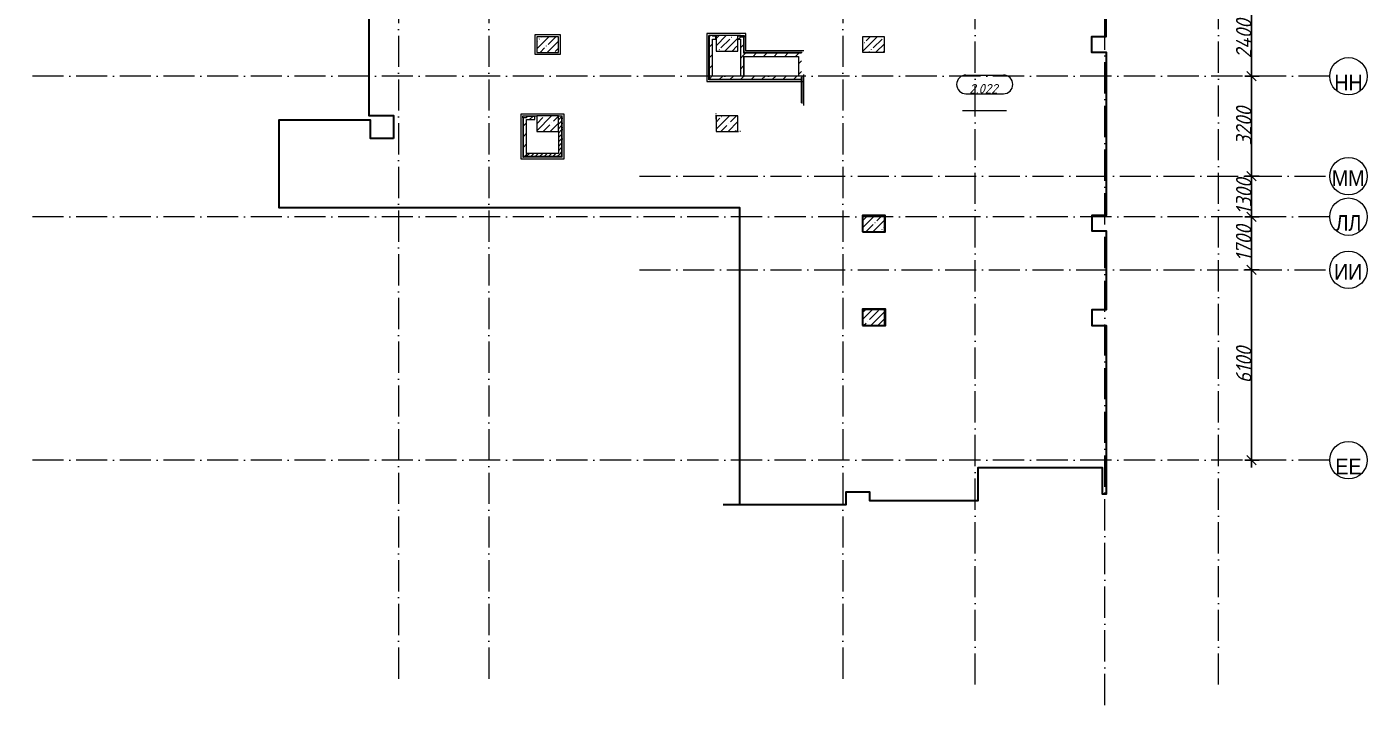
# Model space of a CAD drawing. Header units: millimetres. Extents: x -537608 to 253996, y -217170 to 186033.
# Drawn here: x 97436 to 140418, y 14991 to 36725 of the extents above; entities that cross this region are included whole.
import ezdxf

# ---------------------------------------------------------------- set-up
doc = ezdxf.new("R2010")
doc.units = ezdxf.units.MM
doc.linetypes.add('50_200_ШТРИХ_1Т_ш5_п1_п1_', pattern=[1400, 1000, -200, 0, -200])
for name, color, linetype, lineweight in [('A-ANNO-DIMS', 7, 'Continuous', 9), ('A-WALL', 7, 'Continuous', 5), ('A-WALL-FNSH-1', 7, 'Continuous', 5), ('I-WALL', 7, 'Continuous', 5), ('S-COLS', 7, 'Continuous', 9), ('S-COLS-1', 7, 'Continuous', 5)]:
    doc.layers.add(name, color=color, linetype=linetype, lineweight=lineweight)
for name, color, linetype, lineweight, true_color in [('A-AREA-IDEN-1', 7, 'Continuous', 9, 0xaaaaaa), ('I-WALL-15', 7, 'Continuous', 5, 0x787878), ('Оси-1', 7, 'Continuous', 20, 0xaaaaaa), ('Оси-2', 7, 'Continuous', 9, 0xaaaaaa), ('Оси-3', 7, '50_200_ШТРИХ_1Т_ш5_п1_п1_', 9, 0xaaaaaa)]:
    doc.layers.add(name, color=color, linetype=linetype, lineweight=lineweight, true_color=true_color)
doc.styles.add('Arial', font='arial.ttf', dxfattribs={"width": 0.9, "height": 500})
doc.styles.add('ISOCPEUR_I', font='isocpeui.ttf', dxfattribs={"height": 300})
doc.styles.add('ISOCPEUR_I_1', font='isocpeui.ttf', dxfattribs={"width": 0.9, "height": 500})
doc.dimstyles.new('ISO-2_5_0_9К_БОЛЬШОЙ', dxfattribs={"dimscale": 304.8, "dimtxt": 497.990588, "dimasz": 0.984252, "dimexe": 0.787402, "dimexo": 0, "dimgap": 0, "dimtad": 1, "dimdec": 0, "dimzin": 0, "dimdsep": 46, "dimtxsty": 'ISOCPEUR_I_1', "dimblk1": 'OBLIQUE', "dimblk2": 'OBLIQUE', "dimsah": 1, "dimcen": 0.09, "dimdle": 0.787402, "dimazin": 0, "dimtfac": 1, "dimtdec": 4, "dimtix": 1, "dimtmove": 0, "dimatfit": 3, "dimfxl": 1, "dimtvp": 1, "dimtolj": 1, "dimtzin": 0, "dimarcsym": 2})
pattern_1 = [(0, (30987.1, -33210.2), (406.4, 101.6), [6.706, -298.094, 6.706, -298.094, -1625.6]), (0, (30987.1, -33210.2), (406.4, 101.6), [-609.6, 6.706, -602.894, 6.706, -298.094, -711.2]), (0, (30987.1, -33210.2), (406.4, 101.6), [-1524, 6.706, -196.494, 6.706, -501.294]), (120, (31139.5, -33159.4), (-291.18818, 301.15272), [6.706, -298.094, 6.706, -298.094, -1625.6]), (120, (31139.5, -33159.4), (-291.18818, 301.15272), [-609.6, 6.706, -602.894, 6.706, -298.094, -711.2]), (120, (31139.5, -33159.4), (-291.18818, 301.15272), [-1524, 6.706, -196.494, 6.706, -501.294]), (240, (31190.3, -32956.2), (-115.21182, -402.75272), [6.706, -298.094, 6.706, -298.094, -1625.6]), (240, (31190.3, -32956.2), (-115.21182, -402.75272), [-609.6, 6.706, -602.894, 6.706, -298.094, -711.2]), (240, (31190.3, -32956.2), (-115.21182, -402.75272), [-1524, 6.706, -196.494, 6.706, -501.294])]
pattern_2 = [(45, (30987.1, -33210.2), (-70.71068, 70.71068), [])]
pattern_3 = [(0, (30987.1, -33931.94), (406.4, 101.6), [6.706, -298.094, 6.706, -298.094, -1625.6]), (0, (30987.1, -33931.94), (406.4, 101.6), [-609.6, 6.706, -602.894, 6.706, -298.094, -711.2]), (0, (30987.1, -33931.94), (406.4, 101.6), [-1524, 6.706, -196.494, 6.706, -501.294]), (120, (31139.5, -33881.14), (-291.18818, 301.15272), [6.706, -298.094, 6.706, -298.094, -1625.6]), (120, (31139.5, -33881.14), (-291.18818, 301.15272), [-609.6, 6.706, -602.894, 6.706, -298.094, -711.2]), (120, (31139.5, -33881.14), (-291.18818, 301.15272), [-1524, 6.706, -196.494, 6.706, -501.294]), (240, (31190.3, -33677.94), (-115.21182, -402.75272), [6.706, -298.094, 6.706, -298.094, -1625.6]), (240, (31190.3, -33677.94), (-115.21182, -402.75272), [-609.6, 6.706, -602.894, 6.706, -298.094, -711.2]), (240, (31190.3, -33677.94), (-115.21182, -402.75272), [-1524, 6.706, -196.494, 6.706, -501.294])]
pattern_4 = [(45, (30987.1, -33931.94), (-169.70563, 169.70563), [])]
pattern_5 = [(45, (30987.1, -33210.2), (-169.70563, 169.70563), [])]

# ---------------------------------------------------------------- blocks, each defined once
blk = doc.blocks.new('BSC_Колонна _Прямоугольная - 500х700-V304-АИ_План этажа_Стены_2')
at = {"layer": 'S-COLS-1'}
h = blk.add_hatch(dxfattribs=at)
h.set_pattern_fill('FP_173', color=256, style=0, pattern_type=2)
h.set_pattern_definition([(315, (-64381.04, 93600), (228.0985, 228.0985), []), (315, (-64381.04, 93371.9), (228.0985, 228.0985), [403.225, -80.645, 6.706, -73.939])])
h.paths.add_polyline_path([(-250, 350), (-250, -350), (250, -350), (250, 350), (223, 350)])
for p, q in [((250, 350), (-250, 350)), ((-250, 350), (-250, -350)), ((250, -350), (250, 350)), ((-250, -350), (250, -350))]:
    blk.add_line(p, q, dxfattribs=at)
blk = doc.blocks.new('BSC_Колонна _Прямоугольная - 500х700-V305-АИ_План этажа_Стены_2')
at = {"layer": 'S-COLS-1'}
h = blk.add_hatch(dxfattribs=at)
h.set_pattern_fill('FP_174', color=256, style=0, pattern_type=2)
h.set_pattern_definition([(315, (-70131.04, 93600), (228.0985, 228.0985), []), (315, (-70131.04, 93371.9), (228.0985, 228.0985), [403.225, -80.645, 6.706, -73.939])])
h.paths.add_polyline_path([(-250, 350), (-250, -350), (250, -350), (250, 350), (168, 350)])
for p, q in [((250, 350), (-250, 350)), ((-250, 350), (-250, -350)), ((250, -350), (250, 350)), ((-250, -350), (250, -350))]:
    blk.add_line(p, q, dxfattribs=at)
blk = doc.blocks.new('BSC_Колонна _Прямоугольная - 500х700-V316-АИ_План этажа_Стены_2')
at = {"layer": 'S-COLS-1'}
h = blk.add_hatch(dxfattribs=at)
h.set_pattern_fill('FP_185', color=256, style=0, pattern_type=2)
h.set_pattern_definition([(315, (-61381.04, 93600), (228.0985, 228.0985), []), (315, (-61381.04, 93371.9), (228.0985, 228.0985), [403.225, -80.645, 6.706, -73.939])])
h.paths.add_polyline_path([(-250, 350), (-250, -350), (250, -350), (250, 350)])
for p, q in [((250, 350), (-250, 350)), ((-250, 350), (-250, -350)), ((250, -350), (250, 350)), ((-250, -350), (250, -350))]:
    blk.add_line(p, q, dxfattribs=at)
blk = doc.blocks.new('BSC_Колонна _Прямоугольная - 500х700-V357-АИ_План этажа_Стены_2')
at = {"layer": 'S-COLS-1'}
h = blk.add_hatch(dxfattribs=at)
h.set_pattern_fill('FP_216', color=256, style=0, pattern_type=2)
h.set_pattern_definition([(315, (-66830.7, 83150), (228.0985, 228.0985), []), (315, (-66830.7, 82921.9), (228.0985, 228.0985), [403.225, -80.645, 6.706, -73.939])])
h.paths.add_polyline_path([(-250, 350), (-250, -350), (250, -350), (250, 350)])
for p, q in [((250, 350), (-250, 350)), ((-250, 350), (-250, -350)), ((250, -350), (250, 350)), ((-250, -350), (250, -350))]:
    blk.add_line(p, q, dxfattribs=at)
blk = doc.blocks.new('BSC_Колонна _Прямоугольная - 500х700-V359-АИ_План этажа_Стены_2')
at = {"layer": 'S-COLS-1'}
h = blk.add_hatch(dxfattribs=at)
h.set_pattern_fill('FP_218', color=256, style=0, pattern_type=2)
h.set_pattern_definition([(315, (-70130.7, 83150), (228.0985, 228.0985), []), (315, (-70130.7, 82921.9), (228.0985, 228.0985), [403.225, -80.645, 6.706, -73.939])])
h.paths.add_polyline_path([(-250, 115), (-250, -350), (250, -350), (250, 350), (-250, 350)])
for p, q in [((250, 350), (-250, 350)), ((-250, 350), (-250, -350)), ((250, -350), (250, 350)), ((-250, -350), (250, -350))]:
    blk.add_line(p, q, dxfattribs=at)
blk = doc.blocks.new('BSC_Колонна _Прямоугольная - 500х700-V360-АИ_План этажа_Стены_2')
at = {"layer": 'S-COLS-1'}
h = blk.add_hatch(dxfattribs=at)
h.set_pattern_fill('FP_219', color=256, style=0, pattern_type=2)
h.set_pattern_definition([(315, (-70130.7, 88900), (228.0985, 228.0985), []), (315, (-70130.7, 88671.9), (228.0985, 228.0985), [403.225, -80.645, 6.706, -73.939])])
h.paths.add_polyline_path([(-250, 350), (-250, -350), (250, -350), (250, 350), (169, 350)])
for p, q in [((250, 350), (-250, 350)), ((-250, 350), (-250, -350)), ((250, -350), (250, 350)), ((-250, -350), (250, -350))]:
    blk.add_line(p, q, dxfattribs=at)
blk = doc.blocks.new('AAR_СКБ_Марка_помещения_1_5 ммп - Номер _ Площадь-27962135-АИ_План этажа_Стены_2')
at = {"layer": 'A-AREA-IDEN-1'}
for p, q in [((-2.99, 3), (3.01, 3)), ((-2.99, 0), (3.01, 0)), ((-3.53, -2.69), (3.53, -2.69))]:
    blk.add_line(p, q, dxfattribs=at)
for centre, start, end in [((-2.99, 1.5), 90, 270), ((3.01, 1.5), 270, 90)]:
    blk.add_arc(centre, 1.5, start, end, dxfattribs=at)
blk = doc.blocks.new('Ось сетки - Круг_Ø6_00__ISO-2_5_0_9K_-17386508-АИ_План этажа_Стены_3')
at = {"layer": 'Оси-1'}
blk.add_circle((0, 0), 3, dxfattribs=at)
blk = doc.blocks.new('_Oblique')
at = {"color": 0, "linetype": 'ByBlock', "lineweight": -2}
blk.add_line((-0.5, -0.5), (0.5, 0.5), dxfattribs=at)
blk = doc.blocks.new('*D31')
at = {"layer": 'A-ANNO-DIMS', "color": 0, "lineweight": -2, "transparency": 16777216}
for p, q in [((45339, 96306), (45791, 96306)), ((45551, 89966), (45551, 96546)), ((45339, 90206), (45791, 90206))]:
    blk.add_line(p, q, dxfattribs=at)
at = {"layer": 'Defpoints', "color": 0, "transparency": 16777216}
for p in [(45339, 96306), (45551, 96306), (45339, 90206)]:
    blk.add_point(p, dxfattribs=at)
at = {"layer": 'A-ANNO-DIMS', "color": 0, "lineweight": -2, "transparency": 16777216, "xscale": 300, "yscale": 300, "zscale": 300}
for p, rotation in [((45551, 96306), 90), ((45551, 90206), 270)]:
    blk.add_blockref('_Oblique', p, dxfattribs=dict(at, rotation=rotation))
at = {"layer": 'A-ANNO-DIMS', "color": 0, "transparency": 16777216, "insert": (45301, 93256), "char_height": 500, "width": 1402.04, "attachment_point": 5, "rotation": 90, "style": 'ISOCPEUR_I_1'}
blk.add_mtext('\\A1;6100', dxfattribs=at)
blk = doc.blocks.new('*D32')
at = {"layer": 'A-ANNO-DIMS', "color": 0, "lineweight": -2, "transparency": 16777216}
for p, q in [((45339, 98006), (45791, 98006)), ((45551, 96066), (45551, 98246)), ((45339, 96306), (45791, 96306))]:
    blk.add_line(p, q, dxfattribs=at)
at = {"layer": 'Defpoints', "color": 0, "transparency": 16777216}
for p in [(45339, 98006), (45551, 98006), (45339, 96306)]:
    blk.add_point(p, dxfattribs=at)
at = {"layer": 'A-ANNO-DIMS', "color": 0, "lineweight": -2, "transparency": 16777216, "xscale": 300, "yscale": 300, "zscale": 300}
for p, rotation in [((45551, 98006), 90), ((45551, 96306), 270)]:
    blk.add_blockref('_Oblique', p, dxfattribs=dict(at, rotation=rotation))
at = {"layer": 'A-ANNO-DIMS', "color": 0, "transparency": 16777216, "insert": (45298, 97156), "char_height": 500, "width": 1402.04, "attachment_point": 5, "rotation": 90, "style": 'ISOCPEUR_I_1'}
blk.add_mtext('\\A1;1700', dxfattribs=at)
blk = doc.blocks.new('*D33')
at = {"layer": 'A-ANNO-DIMS', "color": 0, "lineweight": -2, "transparency": 16777216}
for p, q in [((45339, 99306), (45791, 99306)), ((45551, 97766), (45551, 99546)), ((45339, 98006), (45791, 98006))]:
    blk.add_line(p, q, dxfattribs=at)
at = {"layer": 'Defpoints', "color": 0, "transparency": 16777216}
for p in [(45339, 99306), (45551, 99306), (45339, 98006)]:
    blk.add_point(p, dxfattribs=at)
at = {"layer": 'A-ANNO-DIMS', "color": 0, "lineweight": -2, "transparency": 16777216, "xscale": 300, "yscale": 300, "zscale": 300}
for p, rotation in [((45551, 99306), 90), ((45551, 98006), 270)]:
    blk.add_blockref('_Oblique', p, dxfattribs=dict(at, rotation=rotation))
at = {"layer": 'A-ANNO-DIMS', "color": 0, "transparency": 16777216, "insert": (45301, 98656), "char_height": 500, "width": 1402.04, "attachment_point": 5, "rotation": 90, "style": 'ISOCPEUR_I_1'}
blk.add_mtext('\\A1;1300', dxfattribs=at)
blk = doc.blocks.new('*D34')
at = {"layer": 'A-ANNO-DIMS', "color": 0, "lineweight": -2, "transparency": 16777216}
for p, q in [((45551, 99066), (45551, 102746)), ((45339, 102506), (45791, 102506)), ((45339, 99306), (45791, 99306))]:
    blk.add_line(p, q, dxfattribs=at)
at = {"layer": 'Defpoints', "color": 0, "transparency": 16777216}
for p in [(45339, 102506), (45551, 102506), (45339, 99306)]:
    blk.add_point(p, dxfattribs=at)
at = {"layer": 'A-ANNO-DIMS', "color": 0, "lineweight": -2, "transparency": 16777216, "xscale": 300, "yscale": 300, "zscale": 300}
for p, rotation in [((45551, 102506), 90), ((45551, 99306), 270)]:
    blk.add_blockref('_Oblique', p, dxfattribs=dict(at, rotation=rotation))
at = {"layer": 'A-ANNO-DIMS', "color": 0, "transparency": 16777216, "insert": (45301, 100906), "char_height": 500, "width": 1516.96, "attachment_point": 5, "rotation": 90, "style": 'ISOCPEUR_I_1'}
blk.add_mtext('\\A1;3200', dxfattribs=at)
blk = doc.blocks.new('*D35')
at = {"layer": 'A-ANNO-DIMS', "color": 0, "lineweight": -2, "transparency": 16777216}
for p, q in [((45339, 104906), (45791, 104906)), ((45551, 102266), (45551, 105146)), ((45339, 102506), (45791, 102506))]:
    blk.add_line(p, q, dxfattribs=at)
at = {"layer": 'Defpoints', "color": 0, "transparency": 16777216}
for p in [(45339, 104906), (45551, 104906), (45339, 102506)]:
    blk.add_point(p, dxfattribs=at)
at = {"layer": 'A-ANNO-DIMS', "color": 0, "lineweight": -2, "transparency": 16777216, "xscale": 300, "yscale": 300, "zscale": 300}
for p, rotation in [((45551, 104906), 90), ((45551, 102506), 270)]:
    blk.add_blockref('_Oblique', p, dxfattribs=dict(at, rotation=rotation))
at = {"layer": 'A-ANNO-DIMS', "color": 0, "transparency": 16777216, "insert": (45301, 103706), "char_height": 500, "width": 1562.92, "attachment_point": 5, "rotation": 90, "style": 'ISOCPEUR_I_1'}
blk.add_mtext('\\A1;2400', dxfattribs=at)
blk = doc.blocks.new('osi')
at = {"layer": 'Оси-3'}
for p, q in [((18190.8, 126205.7), (18190.8, 83013.9)), ((21090.8, 126205.7), (21090.8, 83013.9)), ((32440.8, 126205.7), (32440.8, 83013.9)), ((36690.8, 83013.9), (36690.8, 126205.7)), ((40840.8, 82355.8), (40840.8, 126205.7)), ((44490.8, 83013.9), (44490.8, 126205.7)), ((48058.7, 102505.8), (6276.8, 102505.8)), ((25922, 99305.8), (48058.7, 99305.8)), ((48058.7, 98005.8), (6276.8, 98005.8)), ((25922, 96305.8), (48058.7, 96305.8)), ((48058.7, 90205.8), (6276.8, 90205.8))]:
    blk.add_line(p, q, dxfattribs=at)
at = {"layer": 'Оси-1', "xscale": 199.9999999999999, "yscale": 199.9999999999999, "zscale": 199.9999999999999}
for p, rotation in [((48658.7, 102505.8), 89.9999999999998), ((48658.7, 99305.8), 269.9999999999995), ((48658.7, 98005.8), 89.9999999999998), ((48658.7, 96305.8), 269.9999999999995), ((48658.7, 90205.8), 89.9999999999998)]:
    blk.add_blockref('Ось сетки - Круг_Ø6_00__ISO-2_5_0_9K_-17386508-АИ_План этажа_Стены_3', p, dxfattribs=dict(at, rotation=rotation))
at = {"layer": 'Оси-2', "char_height": 500, "attachment_point": 5, "line_spacing_factor": 0.936439, "style": 'Arial'}
for s, insert, width in [('\\pxqc,t4.572,9.144,13.716,18.288,22.86,27.432,32.004,36.576,41.148,45.72,50.292,54.864,59.436,64.008,68.58,73.152,77.724,82.296,86.868,91.44,96.012,100.584,105.156,109.728,114.3,118.872,123.444,128.016,132.588,137.16,141.732,146.304;{НН}', (48658.5, 102302.9), 916.2), ('\\pxqc,t4.572,9.144,13.716,18.288,22.86,27.432,32.004,36.576,41.148,45.72,50.292,54.864,59.436,64.008,68.58,73.152,77.724,82.296,86.868,91.44,96.012,100.584,105.156,109.728,114.3,118.872,123.444,128.016,132.588,137.16,141.732,146.304;{ММ}', (48647.3, 99244), 1036.8), ('\\pxqc,t4.572,9.144,13.716,18.288,22.86,27.432,32.004,36.576,41.148,45.72,50.292,54.864,59.436,64.008,68.58,73.152,77.724,82.296,86.868,91.44,96.012,100.584,105.156,109.728,114.3,118.872,123.444,128.016,132.588,137.16,141.732,146.304;{ЛЛ}', (48657.6, 97802.9), 846), ('\\pxqc,t4.572,9.144,13.716,18.288,22.86,27.432,32.004,36.576,41.148,45.72,50.292,54.864,59.436,64.008,68.58,73.152,77.724,82.296,86.868,91.44,96.012,100.584,105.156,109.728,114.3,118.872,123.444,128.016,132.588,137.16,141.732,146.304;{ИИ}', (48648.2, 96244), 916.2), ('\\pxqc,t4.572,9.144,13.716,18.288,22.86,27.432,32.004,36.576,41.148,45.72,50.292,54.864,59.436,64.008,68.58,73.152,77.724,82.296,86.868,91.44,96.012,100.584,105.156,109.728,114.3,118.872,123.444,128.016,132.588,137.16,141.732,146.304;{ЕЕ}', (48657.6, 90002.9), 846)]:
    blk.add_mtext(s, dxfattribs=dict(at, insert=insert, width=width))
at = {"layer": 'A-ANNO-DIMS'}
for base, p1, p2, override, picture, middle in [((45551.2, 104905.8), (45339.1, 102505.8), (45339.1, 104905.8), {"dimpost": '<>', "dimfxl": 2400}, '*D35', (45301.2, 103705.8)), ((45551.2, 102505.8), (45339.1, 99305.8), (45339.1, 102505.8), {"dimpost": '<>', "dimfxl": 3200}, '*D34', (45301.2, 100905.8)), ((45551.2, 99305.8), (45339.1, 98005.8), (45339.1, 99305.8), {"dimpost": '<>', "dimfxl": 1300}, '*D33', (45301.2, 98655.8)), ((45551.2, 98005.8), (45339.1, 96305.8), (45339.1, 98005.8), {"dimpost": '<>', "dimfxl": 1700}, '*D32', (45298, 97155.8)), ((45551.2, 96305.8), (45339.1, 90205.8), (45339.1, 96305.8), {"dimpost": '<>', "dimfxl": 6100}, '*D31', (45301.2, 93255.8))]:
    dim = blk.add_linear_dim(base=base, p1=p1, p2=p2, angle=90, dimstyle='ISO-2_5_0_9К_БОЛЬШОЙ', override=override, dxfattribs=at)
    dim.commit()
    dim.dimension.update_dxf_attribs({"geometry": picture, "text_midpoint": middle})

msp = doc.modelspace()

# ---------------------------------------------------------------- hatches: boundary and pattern name
at = {"layer": 'I-WALL'}
h = msp.add_hatch(dxfattribs=at)
h.set_pattern_fill('FP_5', color=256, style=0, pattern_type=2)
h.set_pattern_definition(pattern_4)
h.paths.add_polyline_path([(119427.0996, 35048.7567), (119427.0996, 36448.7567), (119327.0996, 36448.7567), (119327.0996, 35048.7567)])
h = msp.add_hatch(dxfattribs=at)
h.set_pattern_fill('FP_5', color=256, style=0, pattern_type=2)
h.set_pattern_definition(pattern_4)
h.paths.add_polyline_path([(119427.0996, 36328.7567), (119536.0996, 36328.7567), (119536.0996, 36428.7567), (119427.0996, 36428.7567), (119427.0996, 36367.4075)])
h = msp.add_hatch(dxfattribs=at)
h.set_pattern_fill('FP_5', color=256, style=0, pattern_type=2)
h.set_pattern_definition(pattern_4)
h.paths.add_polyline_path([(120317.0996, 36328.7567), (120317.0996, 36428.7567), (120237.0996, 36428.7567), (120237.0996, 36328.7567)])
h = msp.add_hatch(dxfattribs=at)
h.set_pattern_fill('FP_5', color=256, style=0, pattern_type=2)
h.set_pattern_definition(pattern_4)
h.paths.add_polyline_path([(120417.0996, 35048.7567), (120417.0996, 36388.7567), (120317.0996, 36388.7567), (120317.0996, 35048.7567)])
h = msp.add_hatch(dxfattribs=at)
h.set_pattern_fill('FP_5', color=256, style=0, pattern_type=2)
h.set_pattern_definition(pattern_4)
h.paths.add_polyline_path([(122177.0996, 35779.1042), (122177.0996, 35879.1042), (120417.0996, 35879.1042), (120417.0996, 35779.1042), (120725.2077, 35779.1042)])
h = msp.add_hatch(dxfattribs=at)
h.set_pattern_fill('FP_5', color=256, style=0, pattern_type=2)
h.set_pattern_definition(pattern_4)
h.paths.add_polyline_path([(122277.0996, 35148.7567), (122277.0996, 35879.1042), (122177.0996, 35879.1042), (122177.0996, 35148.7567)])
h = msp.add_hatch(dxfattribs=at)
h.set_pattern_fill('FP_5', color=256, style=0, pattern_type=2)
h.set_pattern_definition(pattern_4)
h.paths.add_polyline_path([(120317.0996, 35048.7567), (120317.0996, 35148.7567), (119427.0996, 35148.7567), (119427.0996, 35048.7567), (119887.2875, 35048.7567)])
h = msp.add_hatch(dxfattribs=at)
h.set_pattern_fill('FP_5', color=256, style=0, pattern_type=2)
h.set_pattern_definition(pattern_4)
h.paths.add_polyline_path([(122277.0996, 35048.7567), (122277.0996, 35148.7567), (120417.0996, 35148.7567), (120417.0996, 35048.7567), (120725.2077, 35048.7567)])
h = msp.add_hatch(dxfattribs=at)
h.set_pattern_fill('FP_5', color=256, style=0, pattern_type=2)
h.set_pattern_definition(pattern_5)
h.paths.add_polyline_path([(113362.0996, 32570.4924), (113462.0996, 32570.4924), (113462.0996, 33810.4924), (113362.0996, 33810.4924)])
h = msp.add_hatch(dxfattribs=at)
h.set_pattern_fill('FP_5', color=256, style=0, pattern_type=2)
h.set_pattern_definition(pattern_5)
h.paths.add_polyline_path([(113462.0996, 33750.4924), (113727.0996, 33750.4924), (113727.0996, 33850.4924), (113462.0996, 33850.4924), (113462.0996, 33810.4924)])
h = msp.add_hatch(dxfattribs=at)
h.set_pattern_fill('FP_4', color=256, style=0, pattern_type=2)
h.set_pattern_definition(pattern_2)
h.paths.add_polyline_path([(114587.0996, 32670.4924), (114587.0996, 33870.4924), (114487.0996, 33870.4924), (114487.0996, 32670.4924)])
h = msp.add_hatch(dxfattribs=at)
h.set_pattern_fill('FP_4', color=256, style=0, pattern_type=2)
h.set_pattern_definition(pattern_2)
h.paths.add_polyline_path([(113462.0996, 32570.4924), (114587.0996, 32570.4924), (114587.0996, 32670.4924), (113462.0996, 32670.4924)])
at = {"layer": 'I-WALL-15'}
h = msp.add_hatch(dxfattribs=at)
h.set_pattern_fill('FP_3', color=256, style=0, pattern_type=2)
h.set_pattern_definition(pattern_3)
h.paths.add_polyline_path([(119327.0996, 35028.7567), (119327.0996, 36448.7567), (119307.0996, 36448.7567), (119307.0996, 35028.7567)])
h = msp.add_hatch(dxfattribs=at)
h.set_pattern_fill('FP_3', color=256, style=0, pattern_type=2)
h.set_pattern_definition(pattern_3)
h.paths.add_polyline_path([(119536.0996, 36428.7567), (119536.0996, 36448.7567), (119427.0996, 36448.7567), (119427.0996, 36428.7567)])
h = msp.add_hatch(dxfattribs=at)
h.set_pattern_fill('FP_3', color=256, style=0, pattern_type=2)
h.set_pattern_definition(pattern_3)
h.paths.add_polyline_path([(120317.0996, 36428.7567), (120317.0996, 36448.7567), (120237.0996, 36448.7567), (120237.0996, 36428.7567)])
h = msp.add_hatch(dxfattribs=at)
h.set_pattern_fill('FP_3', color=256, style=0, pattern_type=2)
h.set_pattern_definition(pattern_3)
h.paths.add_polyline_path([(120437.0996, 35028.7567), (120437.0996, 35048.7567), (120417.0996, 35048.7567), (120417.0996, 35028.7567)])
h.paths.add_polyline_path([(120437.0996, 35148.7567), (120437.0996, 35779.1042), (120417.0996, 35779.1042), (120417.0996, 35148.7567)])
h.paths.add_polyline_path([(120437.0996, 35879.1042), (120437.0996, 36388.7567), (120417.0996, 36388.7567), (120417.0996, 35879.1042)])
h = msp.add_hatch(dxfattribs=at)
h.set_pattern_fill('FP_3', color=256, style=0, pattern_type=2)
h.set_pattern_definition(pattern_3)
h.paths.add_polyline_path([(120437.0996, 35879.1042), (122277.0996, 35879.1042), (122277.0996, 35899.1042), (120437.0996, 35899.1042)])
h = msp.add_hatch(dxfattribs=at)
h.set_pattern_fill('FP_3', color=256, style=0, pattern_type=2)
h.set_pattern_definition(pattern_3)
h.paths.add_polyline_path([(120417.0996, 35028.7567), (120417.0996, 35048.7567), (119327.0996, 35048.7567), (119327.0996, 35028.7567), (120317.0996, 35028.7567)])
h = msp.add_hatch(dxfattribs=at)
h.set_pattern_fill('FP_3', color=256, style=0, pattern_type=2)
h.set_pattern_definition(pattern_3)
h.paths.add_polyline_path([(122297.0996, 35028.7567), (122297.0996, 35048.7567), (120437.0996, 35048.7567), (120437.0996, 35028.7567), (120725.2077, 35028.7567)])
h = msp.add_hatch(dxfattribs=at)
h.set_pattern_fill('FP_3', color=256, style=0, pattern_type=2)
h.set_pattern_definition([(0, (30987.1, -34695.22), (406.4, 101.6), [6.706, -298.094, 6.706, -298.094, -1625.6]), (0, (30987.1, -34695.22), (406.4, 101.6), [-609.6, 6.706, -602.894, 6.706, -298.094, -711.2]), (0, (30987.1, -34695.22), (406.4, 101.6), [-1524, 6.706, -196.494, 6.706, -501.294]), (120, (31139.5, -34644.42), (-291.18818, 301.15272), [6.706, -298.094, 6.706, -298.094, -1625.6]), (120, (31139.5, -34644.42), (-291.18818, 301.15272), [-609.6, 6.706, -602.894, 6.706, -298.094, -711.2]), (120, (31139.5, -34644.42), (-291.18818, 301.15272), [-1524, 6.706, -196.494, 6.706, -501.294]), (240, (31190.3, -34441.22), (-115.21182, -402.75272), [6.706, -298.094, 6.706, -298.094, -1625.6]), (240, (31190.3, -34441.22), (-115.21182, -402.75272), [-609.6, 6.706, -602.894, 6.706, -298.094, -711.2]), (240, (31190.3, -34441.22), (-115.21182, -402.75272), [-1524, 6.706, -196.494, 6.706, -501.294])])
h.paths.add_polyline_path([(122277.0996, 34285.4776), (122297.0996, 34285.4776), (122297.0996, 35135.8251), (122277.0996, 35135.8251), (122277.0996, 34385.4776)])
h = msp.add_hatch(dxfattribs=at)
h.set_pattern_fill('FP_3', color=256, style=0, pattern_type=2)
h.set_pattern_definition(pattern_1)
h.paths.add_polyline_path([(113362.0996, 32550.4924), (113362.0996, 33810.4924), (113342.0996, 33810.4924), (113342.0996, 32550.4924)])
h = msp.add_hatch(dxfattribs=at)
h.set_pattern_fill('FP_3', color=256, style=0, pattern_type=2)
h.set_pattern_definition(pattern_1)
h.paths.add_polyline_path([(113727.0996, 33850.4924), (113727.0996, 33870.4924), (113462.0996, 33870.4924), (113462.0996, 33850.4924)])
h = msp.add_hatch(dxfattribs=at)
h.set_pattern_fill('FP_3', color=256, style=0, pattern_type=2)
h.set_pattern_definition(pattern_1)
h.paths.add_polyline_path([(114587.0996, 32570.4924), (114607.0996, 32570.4924), (114607.0996, 33870.4924), (114587.0996, 33870.4924), (114587.0996, 32670.4924)])
h = msp.add_hatch(dxfattribs=at)
h.set_pattern_fill('FP_3', color=256, style=0, pattern_type=2)
h.set_pattern_definition(pattern_1)
h.paths.add_polyline_path([(113462.0996, 32550.4924), (114607.0996, 32550.4924), (114607.0996, 32570.4924), (113362.0996, 32570.4924), (113362.0996, 32550.4924)])
at = {"layer": 'S-COLS-1'}
h = msp.add_hatch(dxfattribs=at)
h.set_pattern_fill('FP_1', color=256, style=0, pattern_type=2)
h.set_pattern_definition([(45, (30987.1, -33209.94), (-228.0985, 228.0985), []), (45, (31215.2, -33209.94), (-228.0985, 228.0985), [403.225, -80.645, 6.706, -73.939])])
h.paths.add_polyline_path([(119537.0996, 33370.7567), (120237.0996, 33370.7567), (120237.0996, 33870.7567), (119537.0996, 33870.7567)])

# ---------------------------------------------------------------- linework, layer by layer
at = {"lineweight": 30}
for points in [[(114443.9978, 44849.7567), (114573.9978, 44849.7567), (114573.9978, 44324.7567), (114560.9978, 44324.7567), (114430.9978, 44324.7567), (114430.9978, 42498.7567), (114560.9978, 42498.7567), (114560.9978, 41973.7567), (114430.9978, 41973.7567), (114430.9978, 39013.7567), (108401.8881, 39013.7567), (108401.8881, 33883.7567), (109197.9978, 33883.7567), (109197.9978, 33148.7567)], [(132037.7466, 39243.8251), (132037.7466, 36407.8251), (131577.7466, 36407.8251), (131577.7466, 35907.8251), (132042.7466, 35907.8251), (132042.7466, 30677.8251), (131587.7466, 30677.8251), (131587.7466, 30188.8251), (132043.7466, 30188.8251), (132043.7466, 27657.8251), (131588.7466, 27657.8251), (131588.7466, 27157.8251), (132045.6044, 27157.8251), (132050.7466, 22028.8251), (132050.7466, 22028.8251), (132050.7466, 21748.8251), (131930.7466, 21748.8251), (131930.7466, 22598.8251), (127930.7466, 22598.8251), (127930.7466, 21536.8251), (124469.7466, 21536.8251), (124469.7466, 21814.8251), (123694.7466, 21814.8251), (123694.7466, 21414.8251), (119762.7466, 21414.8251)], [(109197.9978, 33148.7567), (108460.9978, 33148.7567), (108460.9978, 33733.7567), (105516.9978, 33733.7567), (105516.9978, 30940.7567), (107038.2312, 30940.7567)], [(105516.9978, 30940.7567), (120289.9978, 30940.7567), (120289.9978, 21414.8251)]]:
    msp.add_lwpolyline(points, dxfattribs=at)
for points in [[(124237.0996, 30157.8251), (124957.0996, 30157.8251), (124957.0996, 30677.8251), (124237.0996, 30677.8251)], [(124237.0996, 27157.8251), (124967.0996, 27157.8251), (124967.0996, 27682.8251), (124237.0996, 27682.8251)]]:
    msp.add_lwpolyline(points, close=True, dxfattribs=at)
at = {"layer": 'A-WALL'}
for p, q in [((113727.0996, 36467.4776), (113727.0996, 35847.4776)), ((114547.0996, 36467.4776), (113727.0996, 36467.4776)), ((114547.0996, 35847.4776), (114547.0996, 36467.4776)), ((119247.0996, 36508.7567), (119247.0996, 34968.7567)), ((120497.0996, 36508.7567), (119247.0996, 36508.7567)), ((119307.0996, 35028.7567), (119307.0996, 36448.7567)), ((119327.0996, 35048.7567), (119327.0996, 36448.7567)), ((119427.0996, 36448.7567), (119427.0996, 36428.7567)), ((119536.0996, 36428.7567), (119427.0996, 36428.7567)), ((119536.0996, 36448.7567), (119537.0996, 36448.7567)), ((120317.0996, 36428.7567), (120237.0996, 36428.7567)), ((120317.0996, 36448.7567), (120437.0996, 36448.7567)), ((120417.0996, 36388.7567), (120417.0996, 35879.1042)), ((120437.0996, 36448.7567), (120437.0996, 36388.7567)), ((120497.0996, 35959.1042), (120497.0996, 36508.7567)), ((113727.0996, 35847.4776), (114547.0996, 35847.4776)), ((122277.0996, 35879.1042), (120417.0996, 35879.1042)), ((120417.0996, 35779.1042), (120417.0996, 35148.7567)), ((120417.0996, 35779.1042), (120437.0996, 35779.1042)), ((122357.0996, 35959.1042), (120497.0996, 35959.1042)), ((119247.0996, 34968.7567), (122357.0996, 34968.7567)), ((122297.0996, 35028.7567), (119307.0996, 35028.7567)), ((119327.0996, 35048.7567), (122277.0996, 35048.7567)), ((120417.0996, 35148.7567), (120437.0996, 35148.7567)), ((122277.0996, 34285.4776), (122277.0996, 35115.8251)), ((122357.0996, 34205.4776), (122357.0996, 35195.8251)), ((113282.0996, 33930.4924), (113282.0996, 32490.4924)), ((114667.0996, 33930.4924), (113282.0996, 33930.4924)), ((113342.0996, 33810.4924), (113342.0996, 33870.4924)), ((113342.0996, 33870.4924), (113787.0996, 33870.4924)), ((113362.0996, 32570.4924), (113362.0996, 33810.4924)), ((113727.0996, 33850.4924), (113462.0996, 33850.4924)), ((114487.0996, 33870.4924), (114607.0996, 33870.4924)), ((114587.0996, 33870.4924), (114587.0996, 32570.4924)), ((114607.0996, 32550.4924), (114607.0996, 33870.4924)), ((114667.0996, 32490.4924), (114667.0996, 33930.4924)), ((119537.0996, 33930.7567), (119537.0996, 33950.7567)), ((119537.0996, 33890.7567), (119537.0996, 33870.7567)), ((120237.0996, 33370.7567), (120257.0996, 33370.7567)), ((120317.0996, 33370.7567), (120297.0996, 33370.7567)), ((113462.0996, 32670.4924), (113462.0996, 32570.4924)), ((113282.0996, 32490.4924), (114667.0996, 32490.4924)), ((114587.0996, 32570.4924), (113362.0996, 32570.4924)), ((114607.0996, 32550.4924), (113362.0996, 32550.4924))]:
    msp.add_line(p, q, dxfattribs=at)
at = {"layer": 'A-WALL-FNSH-1'}
for p, q in [((119536.0996, 36448.7567), (119307.0996, 36448.7567)), ((119427.0996, 35148.7567), (119427.0996, 36328.7567)), ((119427.0996, 36328.7567), (119536.0996, 36328.7567)), ((119536.0996, 36328.7567), (119536.0996, 36448.7567)), ((120317.0996, 36448.7567), (120237.0996, 36448.7567)), ((120237.0996, 36328.7567), (120317.0996, 36328.7567)), ((120317.0996, 36388.7567), (120317.0996, 36448.7567)), ((120437.0996, 36388.7567), (120317.0996, 36388.7567)), ((120317.0996, 36328.7567), (120317.0996, 35148.7567)), ((120437.0996, 35899.1042), (120437.0996, 36388.7567)), ((122297.0996, 35899.1042), (120437.0996, 35899.1042)), ((120437.0996, 35148.7567), (120437.0996, 35779.1042)), ((120437.0996, 35779.1042), (122177.0996, 35779.1042)), ((122177.0996, 35779.1042), (122177.0996, 35148.7567)), ((120317.0996, 35148.7567), (119427.0996, 35148.7567)), ((122177.0996, 35148.7567), (120437.0996, 35148.7567)), ((122297.0996, 34265.4776), (122297.0996, 35135.8251)), ((113342.0996, 33810.4924), (113342.0996, 32550.4924)), ((113462.0996, 33810.4924), (113342.0996, 33810.4924)), ((113462.0996, 33870.4924), (113462.0996, 33810.4924)), ((113462.0996, 32670.4924), (113462.0996, 33750.4924)), ((113462.0996, 33750.4924), (113727.0996, 33750.4924)), ((113727.0996, 33750.4924), (113727.0996, 33870.4924)), ((119537.0996, 33890.7567), (119537.0996, 33890.7567)), ((119537.0996, 33770.7567), (119537.0996, 33890.7567)), ((114487.0996, 33370.4924), (114487.0996, 32670.4924)), ((120237.0996, 33370.7567), (120137.0996, 33370.7567)), ((114487.0996, 32670.4924), (113462.0996, 32670.4924)), ((113342.0996, 32550.4924), (113362.0996, 32550.4924))]:
    msp.add_line(p, q, dxfattribs=at)
at = {"layer": 'S-COLS-1'}
for p, q in [((120237.0996, 33870.7567), (119537.0996, 33870.7567)), ((119537.0996, 33870.7567), (119537.0996, 33370.7567)), ((120237.0996, 33370.7567), (120237.0996, 33870.7567)), ((119537.0996, 33370.7567), (120237.0996, 33370.7567))]:
    msp.add_line(p, q, dxfattribs=at)

# ---------------------------------------------------------------- block references
msp.add_blockref('osi', (91159.2315, -67365.0572))
at = {"layer": 'A-AREA-IDEN-1', "xscale": 199.9999999999999, "yscale": 199.9999999999999, "zscale": 199.9999999999999}
msp.add_blockref('AAR_СКБ_Марка_помещения_1_5 ммп - Номер _ Площадь-27962135-АИ_План этажа_Стены_2', (128150.1855, 34580.3566), dxfattribs=at)
at = {"layer": 'S-COLS', "rotation": 89.9999999999999}
for name, p in [('BSC_Колонна _Прямоугольная - 500х700-V359-АИ_План этажа_Стены_2', (114137.0996, 36157.4776)), ('BSC_Колонна _Прямоугольная - 500х700-V360-АИ_План этажа_Стены_2', (119887.0996, 36198.7567)), ('BSC_Колонна _Прямоугольная - 500х700-V305-АИ_План этажа_Стены_2', (124587.0996, 36157.8251)), ('BSC_Колонна _Прямоугольная - 500х700-V357-АИ_План этажа_Стены_2', (114137.0996, 33620.4924)), ('BSC_Колонна _Прямоугольная - 500х700-V304-АИ_План этажа_Стены_2', (124587.0996, 30407.8251)), ('BSC_Колонна _Прямоугольная - 500х700-V316-АИ_План этажа_Стены_2', (124587.0996, 27407.8251))]:
    msp.add_blockref(name, p, dxfattribs=at)

# ---------------------------------------------------------------- texts
at = {"layer": 'A-AREA-IDEN-1', "insert": (128115.4371, 34592.6424), "char_height": 300, "width": 952, "attachment_point": 8, "line_spacing_factor": 1.139951, "style": 'ISOCPEUR_I'}
msp.add_mtext('\\pxqc,t8.46667,16.93333,25.4,33.86667,42.33333,50.8,59.26667,67.73333,76.2,84.66667,93.13333,101.6,110.06667,118.53333,127,135.46667,143.93333,152.4,160.86667,169.33333,177.8,186.26667,194.73333,203.2,211.66667,220.13333,228.6,237.06667,245.53333,254,262.46667,270.93333;{2.022}', dxfattribs=at)

doc.saveas('drawing.dxf')
